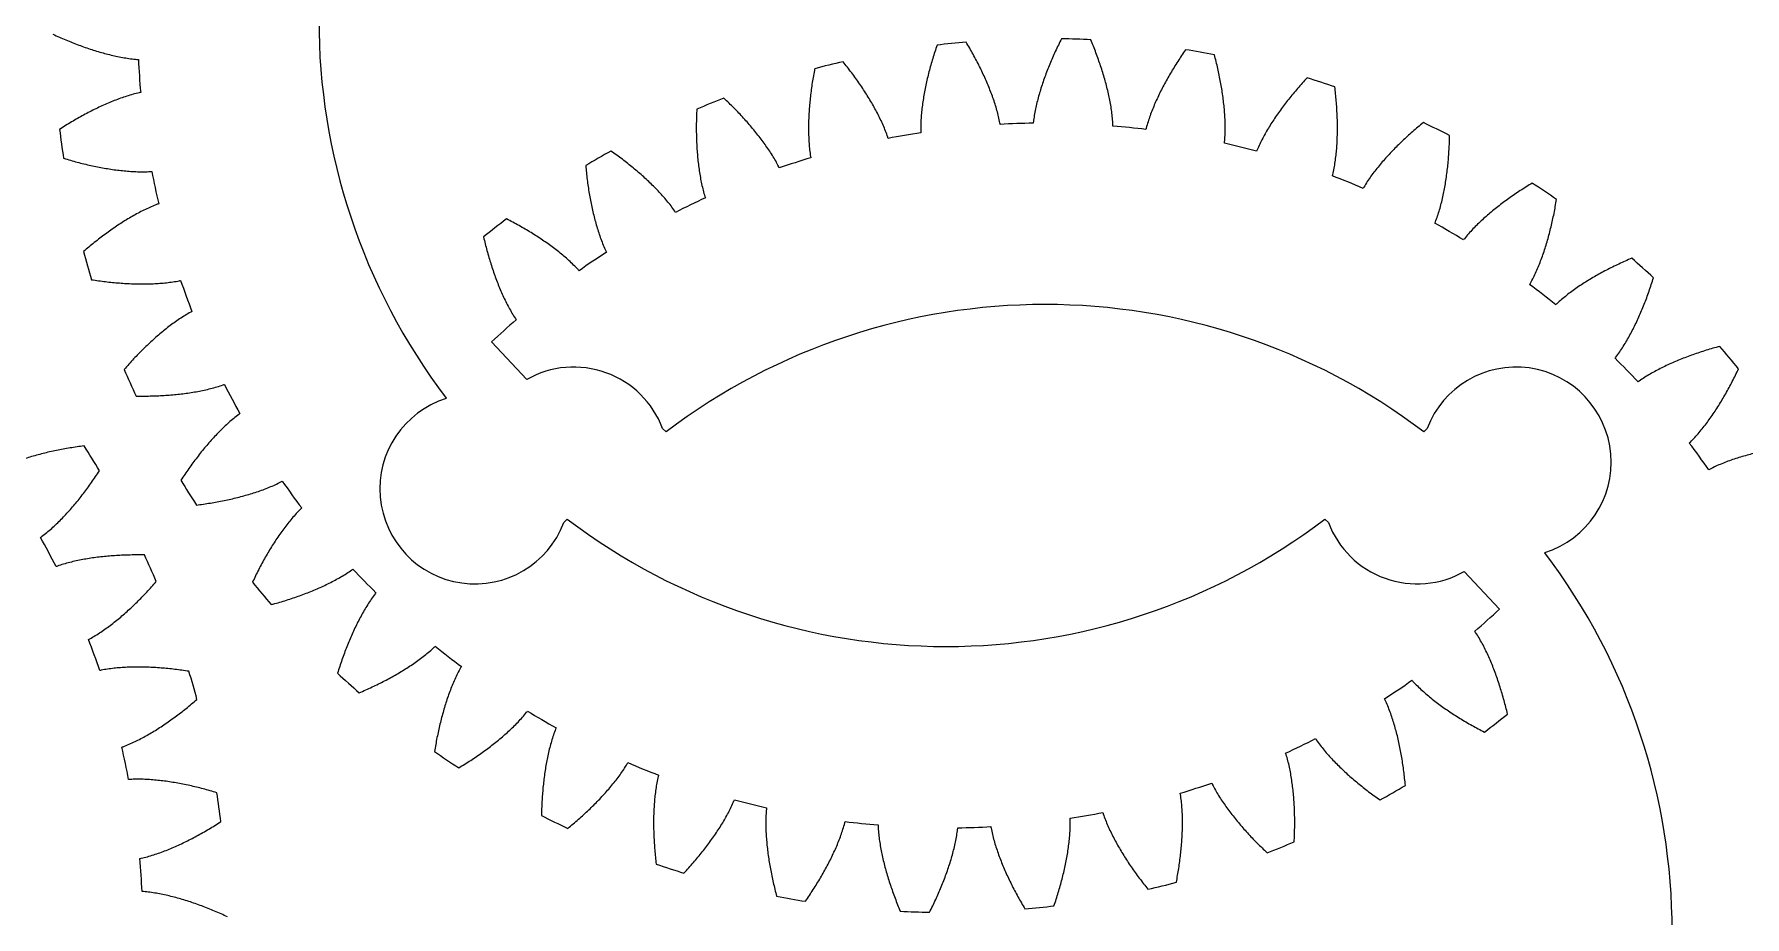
# Model space of a CAD drawing. Header units: millimetres. Extents: x 25 to 635, y 25 to 330.
# Drawn here: x 120.9 to 210.9, y 226.5 to 272.9 of the extents above; entities that cross this region are included whole.
import ezdxf

# ---------------------------------------------------------------- set-up
doc = ezdxf.new("R2010")
doc.units = ezdxf.units.MM
doc.header["$MEASUREMENT"] = 0
doc.layers.add('Single Set', color=7, linetype='Continuous', lineweight=0)

msp = doc.modelspace()

# ---------------------------------------------------------------- linework, layer by layer
at = {"layer": 'Single Set', "color": 1}
for p, q in [((144.962, 256.73), (146.816, 254.755)), ((142.568, 253.757), (142.576, 253.765)), ((153.96, 252.178), (154.14, 251.998)), ((194.01, 251.998), (194.19, 252.178)), ((148.94, 247.401), (148.76, 247.221)), ((188.99, 247.221), (188.81, 247.401)), ((200.382, 245.643), (200.374, 245.634)), ((197.988, 242.67), (196.134, 244.645))]:
    msp.add_line(p, q, dxfattribs=at)
for centre, radius, start, end in [((168.875, 273.7), 33, 142.83748, 217.16252), ((174.075, 225.7), 47, 95.0628, 96.9372), ((174.075, 225.7), 47, 87.0628, 88.9372), ((174.075, 225.7), 47, 79.0628, 80.9372), ((168.875, 273.7), 42.549, 182.82626, 185.17374), ((174.075, 225.7), 47, 103.0628, 104.9372), ((174.075, 225.7), 47, 71.0628, 72.9372), ((174.075, 225.7), 47, 111.0628, 112.9372), ((174.075, 225.7), 42.549, 90.82626, 93.17374), ((174.075, 225.7), 47, 63.0628, 64.9372), ((168.875, 273.7), 47, 187.0628, 188.9372), ((174.075, 225.7), 42.549, 98.82626, 101.17374), ((174.075, 225.7), 42.549, 82.82626, 85.17374), ((174.075, 225.7), 47, 119.0628, 120.9372), ((174.075, 225.7), 42.549, 106.82626, 109.17374), ((174.075, 225.7), 42.549, 74.82626, 77.17374), ((168.875, 273.7), 42.549, 190.82626, 193.17374), ((174.075, 225.7), 42.549, 66.82626, 69.17374), ((174.075, 225.7), 47, 55.0628, 56.9372), ((174.075, 225.7), 42.549, 114.82626, 117.17374), ((174.075, 225.7), 47, 127.0628, 128.9372), ((174.075, 225.7), 42.549, 58.82626, 61.17374), ((168.875, 273.7), 47, 195.0628, 196.9372), ((174.075, 225.7), 42.549, 122.82626, 125.17374), ((174.075, 225.7), 47, 47.0628, 48.9372), ((168.875, 273.7), 42.549, 198.82626, 201.17374), ((174.075, 225.7), 42.549, 50.82626, 53.17374), ((174.075, 225.7), 33, 52.83748, 127.16252), ((174.075, 225.7), 42.549, 130.82626, 133.17374), ((174.075, 225.7), 42.549, 42.82626, 45.17374), ((174.075, 225.7), 47, 39.0628, 40.9372), ((168.875, 273.7), 47, 203.0628, 204.9372), ((149.285, 250.407), 5, 20.74948, 119.59192), ((198.865, 250.407), 5, 287.65312, 159.25052), ((168.875, 273.7), 42.549, 206.82626, 209.17374), ((144.085, 248.993), 5, 107.65312, 339.25052), ((84.075, 225.7), 47, 31.0628, 32.9372), ((174.075, 225.7), 42.549, 34.82626, 37.17374), ((168.875, 273.7), 47, 211.0628, 212.9372), ((168.875, 273.7), 42.549, 214.82626, 217.17374), ((168.875, 273.7), 33, 232.83748, 307.16252), ((193.665, 248.993), 5, 200.74948, 299.59192), ((84.075, 225.7), 42.549, 26.82626, 29.17374), ((84.075, 225.7), 47, 23.0628, 24.9372), ((174.075, 225.7), 33, 322.83748, 37.16252), ((168.875, 273.7), 47, 219.0628, 220.9372), ((168.875, 273.7), 42.549, 222.82626, 225.17374), ((168.875, 273.7), 42.549, 310.82626, 313.17374), ((84.075, 225.7), 42.549, 18.82626, 21.17374), ((168.875, 273.7), 42.549, 230.82626, 233.17374), ((84.075, 225.7), 47, 15.0628, 16.9372), ((168.875, 273.7), 47, 227.0628, 228.9372), ((168.875, 273.7), 42.549, 302.82626, 305.17374), ((168.875, 273.7), 42.549, 238.82626, 241.17374), ((168.875, 273.7), 47, 307.0628, 308.9372), ((168.875, 273.7), 42.549, 294.82626, 297.17374), ((84.075, 225.7), 42.549, 10.82626, 13.17374), ((168.875, 273.7), 47, 235.0628, 236.9372), ((168.875, 273.7), 42.549, 246.82626, 249.17374), ((168.875, 273.7), 42.549, 286.82626, 289.17374), ((168.875, 273.7), 47, 299.0628, 300.9372), ((84.075, 225.7), 47, 7.0628, 8.9372), ((168.875, 273.7), 42.549, 254.82626, 257.17374), ((168.875, 273.7), 47, 243.0628, 244.9372), ((168.875, 273.7), 42.549, 262.82626, 265.17374), ((168.875, 273.7), 42.549, 278.82626, 281.17374), ((168.875, 273.7), 42.549, 270.82626, 273.17374), ((168.875, 273.7), 47, 291.0628, 292.9372), ((84.075, 225.7), 42.549, 2.82626, 5.17374), ((168.875, 273.7), 47, 251.0628, 252.9372), ((168.875, 273.7), 47, 283.0628, 284.9372), ((168.875, 273.7), 47, 259.0628, 260.9372), ((168.875, 273.7), 47, 275.0628, 276.9372), ((168.875, 273.7), 47, 267.0628, 268.9372)]:
    msp.add_arc(centre, radius, start, end, dxfattribs=at)
for points, knots in [([(121.881, 272.931), (121.994, 272.879), (122.219, 272.776), (122.559, 272.63), (122.9, 272.491), (123.24, 272.359), (123.581, 272.236), (123.922, 272.122), (124.262, 272.016), (124.603, 271.919), (124.944, 271.832), (125.284, 271.756), (125.624, 271.691), (125.964, 271.64), (126.215, 271.611), (126.353, 271.603), (126.378, 271.602)], [0, 0, 0, 0, 0.037289, 0.0743099, 0.1110627, 0.1475473, 0.1837637, 0.219712, 0.2553921, 0.290804, 0.3259477, 0.360823, 0.3954298, 0.4297679, 0.4638364, 0.471245, 0.471245, 0.471245, 0.471245]), ([(168.398, 272.356), (168.359, 272.238), (168.279, 272.003), (168.169, 271.65), (168.067, 271.297), (167.972, 270.945), (167.885, 270.593), (167.807, 270.242), (167.737, 269.892), (167.676, 269.543), (167.626, 269.195), (167.585, 268.849), (167.556, 268.504), (167.541, 268.161), (167.538, 267.908), (167.545, 267.77), (167.546, 267.745)], [0, 0, 0, 0, 0.037289, 0.0743099, 0.1110627, 0.1475473, 0.1837637, 0.219712, 0.2553921, 0.290804, 0.3259477, 0.360823, 0.3954298, 0.4297679, 0.4638364, 0.471245, 0.471245, 0.471245, 0.471245]), ([(171.719, 268.184), (171.715, 268.208), (171.694, 268.345), (171.638, 268.592), (171.552, 268.924), (171.452, 269.255), (171.34, 269.586), (171.218, 269.915), (171.086, 270.244), (170.946, 270.572), (170.796, 270.899), (170.638, 271.225), (170.472, 271.55), (170.298, 271.874), (170.117, 272.196), (169.991, 272.41), (169.927, 272.517)], [0, 0, 0, 0, 0.0074086, 0.041477, 0.0758152, 0.110422, 0.1452973, 0.180441, 0.2158529, 0.251533, 0.2874812, 0.3236977, 0.3601823, 0.3969351, 0.433956, 0.471245, 0.471245, 0.471245, 0.471245]), ([(174.947, 272.692), (174.891, 272.581), (174.78, 272.359), (174.622, 272.025), (174.471, 271.689), (174.328, 271.354), (174.193, 271.018), (174.067, 270.681), (173.949, 270.344), (173.841, 270.007), (173.742, 269.67), (173.654, 269.332), (173.577, 268.995), (173.514, 268.657), (173.476, 268.407), (173.464, 268.269), (173.461, 268.245)], [0, 0, 0, 0, 0.037289, 0.0743099, 0.1110627, 0.1475473, 0.1837637, 0.219712, 0.2553921, 0.290804, 0.3259477, 0.360823, 0.3954298, 0.4297679, 0.4638364, 0.471245, 0.471245, 0.471245, 0.471245]), ([(177.655, 268.098), (177.654, 268.123), (177.652, 268.261), (177.631, 268.513), (177.592, 268.854), (177.539, 269.196), (177.475, 269.539), (177.4, 269.883), (177.315, 270.227), (177.221, 270.571), (177.118, 270.915), (177.007, 271.26), (176.888, 271.605), (176.761, 271.95), (176.627, 272.295), (176.531, 272.523), (176.483, 272.638)], [0, 0, 0, 0, 0.0074086, 0.041477, 0.0758152, 0.110422, 0.1452973, 0.180441, 0.2158529, 0.251533, 0.2874812, 0.3236977, 0.3601823, 0.3969351, 0.433956, 0.471245, 0.471245, 0.471245, 0.471245]), ([(181.478, 272.113), (181.408, 272.011), (181.267, 271.807), (181.064, 271.498), (180.868, 271.187), (180.679, 270.874), (180.499, 270.56), (180.327, 270.244), (180.163, 269.927), (180.009, 269.608), (179.864, 269.288), (179.73, 268.966), (179.607, 268.643), (179.498, 268.317), (179.425, 268.075), (179.394, 267.94), (179.388, 267.916)], [0, 0, 0, 0, 0.037289, 0.0743099, 0.1110627, 0.1475473, 0.1837637, 0.219712, 0.2553921, 0.290804, 0.3259477, 0.360823, 0.3954298, 0.4297679, 0.4638364, 0.471245, 0.471245, 0.471245, 0.471245]), ([(183.521, 267.187), (183.524, 267.212), (183.54, 267.349), (183.555, 267.602), (183.564, 267.945), (183.559, 268.291), (183.543, 268.64), (183.516, 268.99), (183.48, 269.342), (183.435, 269.696), (183.382, 270.052), (183.32, 270.409), (183.249, 270.767), (183.172, 271.126), (183.086, 271.486), (183.024, 271.726), (182.992, 271.846)], [0, 0, 0, 0, 0.0074086, 0.041477, 0.0758152, 0.110422, 0.1452973, 0.180441, 0.2158529, 0.251533, 0.2874812, 0.3236977, 0.3601823, 0.3969351, 0.433956, 0.471245, 0.471245, 0.471245, 0.471245]), ([(161.96, 271.112), (161.937, 270.99), (161.892, 270.746), (161.832, 270.381), (161.779, 270.017), (161.734, 269.655), (161.697, 269.295), (161.668, 268.936), (161.648, 268.58), (161.637, 268.226), (161.635, 267.874), (161.643, 267.526), (161.662, 267.18), (161.695, 266.838), (161.727, 266.587), (161.754, 266.452), (161.758, 266.427)], [0, 0, 0, 0, 0.037289, 0.0743099, 0.1110627, 0.1475473, 0.1837637, 0.219712, 0.2553921, 0.290804, 0.3259477, 0.360823, 0.3954298, 0.4297679, 0.4638364, 0.471245, 0.471245, 0.471245, 0.471245]), ([(165.83, 267.443), (165.822, 267.466), (165.782, 267.598), (165.693, 267.835), (165.561, 268.152), (165.415, 268.466), (165.259, 268.778), (165.092, 269.088), (164.916, 269.395), (164.731, 269.7), (164.537, 270.003), (164.336, 270.303), (164.126, 270.602), (163.909, 270.899), (163.684, 271.193), (163.53, 271.387), (163.452, 271.484)], [0, 0, 0, 0, 0.0074086, 0.041477, 0.0758152, 0.110422, 0.1452973, 0.180441, 0.2158529, 0.251533, 0.2874812, 0.3236977, 0.3601823, 0.3969351, 0.433956, 0.471245, 0.471245, 0.471245, 0.471245]), ([(187.866, 270.631), (187.781, 270.54), (187.614, 270.357), (187.369, 270.079), (187.132, 269.799), (186.902, 269.515), (186.68, 269.229), (186.465, 268.941), (186.259, 268.649), (186.062, 268.355), (185.874, 268.058), (185.697, 267.758), (185.53, 267.455), (185.376, 267.148), (185.271, 266.918), (185.221, 266.789), (185.212, 266.766)], [0, 0, 0, 0, 0.037289, 0.0743099, 0.1110627, 0.1475473, 0.1837637, 0.219712, 0.2553921, 0.290804, 0.3259477, 0.360823, 0.3954298, 0.4297679, 0.4638364, 0.471245, 0.471245, 0.471245, 0.471245]), ([(189.203, 265.469), (189.209, 265.493), (189.245, 265.626), (189.294, 265.875), (189.351, 266.213), (189.394, 266.557), (189.427, 266.904), (189.449, 267.255), (189.463, 267.609), (189.467, 267.965), (189.464, 268.325), (189.452, 268.687), (189.432, 269.051), (189.405, 269.418), (189.371, 269.787), (189.342, 270.033), (189.328, 270.156)], [0, 0, 0, 0, 0.0074086, 0.041477, 0.0758152, 0.110422, 0.1452973, 0.180441, 0.2158529, 0.251533, 0.2874812, 0.3236977, 0.3601823, 0.3969351, 0.433956, 0.471245, 0.471245, 0.471245, 0.471245]), ([(126.499, 269.863), (126.475, 269.858), (126.339, 269.832), (126.094, 269.768), (125.765, 269.67), (125.438, 269.558), (125.111, 269.435), (124.786, 269.302), (124.462, 269.159), (124.139, 269.006), (123.818, 268.845), (123.498, 268.676), (123.179, 268.499), (122.861, 268.314), (122.545, 268.122), (122.336, 267.988), (122.232, 267.921)], [0, 0, 0, 0, 0.0074086, 0.041477, 0.0758152, 0.110422, 0.1452973, 0.180441, 0.2158529, 0.251533, 0.2874812, 0.3236977, 0.3601823, 0.3969351, 0.433956, 0.471245, 0.471245, 0.471245, 0.471245]), ([(160.1, 265.889), (160.09, 265.911), (160.031, 266.036), (159.91, 266.258), (159.735, 266.554), (159.548, 266.845), (159.35, 267.132), (159.141, 267.415), (158.924, 267.695), (158.698, 267.971), (158.464, 268.244), (158.223, 268.514), (157.974, 268.78), (157.717, 269.044), (157.454, 269.304), (157.274, 269.474), (157.184, 269.56)], [0, 0, 0, 0, 0.0074086, 0.041477, 0.0758152, 0.110422, 0.1452973, 0.180441, 0.2158529, 0.251533, 0.2874812, 0.3236977, 0.3601823, 0.3969351, 0.433956, 0.471245, 0.471245, 0.471245, 0.471245]), ([(155.758, 268.984), (155.752, 268.86), (155.741, 268.612), (155.733, 268.242), (155.731, 267.874), (155.737, 267.51), (155.751, 267.148), (155.772, 266.789), (155.801, 266.433), (155.839, 266.081), (155.886, 265.733), (155.943, 265.389), (156.01, 265.049), (156.09, 264.715), (156.157, 264.471), (156.202, 264.34), (156.21, 264.317)], [0, 0, 0, 0, 0.037289, 0.0743099, 0.1110627, 0.1475473, 0.1837637, 0.219712, 0.2553921, 0.290804, 0.3259477, 0.360823, 0.3954298, 0.4297679, 0.4638364, 0.471245, 0.471245, 0.471245, 0.471245]), ([(193.985, 268.275), (193.889, 268.196), (193.697, 268.039), (193.416, 267.797), (193.142, 267.552), (192.875, 267.304), (192.615, 267.052), (192.363, 266.796), (192.118, 266.536), (191.882, 266.272), (191.655, 266.004), (191.437, 265.731), (191.229, 265.454), (191.035, 265.171), (190.898, 264.959), (190.831, 264.838), (190.819, 264.816)], [0, 0, 0, 0, 0.037289, 0.0743099, 0.1110627, 0.1475473, 0.1837637, 0.219712, 0.2553921, 0.290804, 0.3259477, 0.360823, 0.3954298, 0.4297679, 0.4638364, 0.471245, 0.471245, 0.471245, 0.471245]), ([(194.59, 262.977), (194.6, 262.999), (194.654, 263.127), (194.738, 263.365), (194.841, 263.693), (194.931, 264.027), (195.012, 264.366), (195.083, 264.711), (195.145, 265.059), (195.2, 265.412), (195.246, 265.768), (195.285, 266.129), (195.316, 266.492), (195.34, 266.859), (195.358, 267.229), (195.364, 267.476), (195.367, 267.601)], [0, 0, 0, 0, 0.0074086, 0.041477, 0.0758152, 0.110422, 0.1452973, 0.180441, 0.2158529, 0.251533, 0.2874812, 0.3236977, 0.3601823, 0.3969351, 0.433956, 0.471245, 0.471245, 0.471245, 0.471245]), ([(154.643, 263.553), (154.63, 263.573), (154.554, 263.689), (154.403, 263.892), (154.189, 264.161), (153.963, 264.423), (153.727, 264.679), (153.481, 264.931), (153.227, 265.178), (152.965, 265.42), (152.695, 265.658), (152.418, 265.891), (152.135, 266.12), (151.844, 266.345), (151.547, 266.567), (151.345, 266.71), (151.244, 266.782)], [0, 0, 0, 0, 0.0074086, 0.041477, 0.0758152, 0.110422, 0.1452973, 0.180441, 0.2158529, 0.251533, 0.2874812, 0.3236977, 0.3601823, 0.3969351, 0.433956, 0.471245, 0.471245, 0.471245, 0.471245]), ([(122.446, 266.398), (122.565, 266.363), (122.802, 266.292), (123.159, 266.194), (123.515, 266.104), (123.871, 266.021), (124.225, 265.947), (124.579, 265.881), (124.931, 265.823), (125.282, 265.775), (125.631, 265.737), (125.979, 265.708), (126.325, 265.691), (126.668, 265.688), (126.921, 265.694), (127.059, 265.706), (127.083, 265.708)], [0, 0, 0, 0, 0.037289, 0.0743099, 0.1110627, 0.1475473, 0.1837637, 0.219712, 0.2553921, 0.290804, 0.3259477, 0.360823, 0.3954298, 0.4297679, 0.4638364, 0.471245, 0.471245, 0.471245, 0.471245]), ([(149.912, 266.013), (149.924, 265.89), (149.947, 265.643), (149.99, 265.275), (150.04, 264.911), (150.097, 264.551), (150.16, 264.194), (150.232, 263.842), (150.31, 263.494), (150.397, 263.15), (150.492, 262.812), (150.596, 262.479), (150.71, 262.152), (150.835, 261.832), (150.935, 261.6), (150.998, 261.477), (151.009, 261.455)], [0, 0, 0, 0, 0.037289, 0.0743099, 0.1110627, 0.1475473, 0.1837637, 0.219712, 0.2553921, 0.290804, 0.3259477, 0.360823, 0.3954298, 0.4297679, 0.4638364, 0.471245, 0.471245, 0.471245, 0.471245]), ([(199.716, 265.089), (199.61, 265.025), (199.399, 264.896), (199.087, 264.696), (198.781, 264.491), (198.482, 264.282), (198.19, 264.069), (197.904, 263.85), (197.626, 263.627), (197.355, 263.399), (197.093, 263.165), (196.839, 262.925), (196.595, 262.68), (196.363, 262.427), (196.198, 262.235), (196.115, 262.125), (196.1, 262.105)], [0, 0, 0, 0, 0.037289, 0.0743099, 0.1110627, 0.1475473, 0.1837637, 0.219712, 0.2553921, 0.290804, 0.3259477, 0.360823, 0.3954298, 0.4297679, 0.4638364, 0.471245, 0.471245, 0.471245, 0.471245]), ([(127.446, 264.003), (127.422, 263.995), (127.291, 263.95), (127.058, 263.852), (126.746, 263.709), (126.437, 263.553), (126.131, 263.386), (125.827, 263.209), (125.526, 263.022), (125.228, 262.826), (124.932, 262.622), (124.639, 262.41), (124.347, 262.19), (124.059, 261.962), (123.772, 261.728), (123.584, 261.567), (123.49, 261.486)], [0, 0, 0, 0, 0.0074086, 0.041477, 0.0758152, 0.110422, 0.1452973, 0.180441, 0.2158529, 0.251533, 0.2874812, 0.3236977, 0.3601823, 0.3969351, 0.433956, 0.471245, 0.471245, 0.471245, 0.471245]), ([(199.579, 259.759), (199.591, 259.78), (199.662, 259.898), (199.779, 260.123), (199.926, 260.433), (200.062, 260.752), (200.189, 261.076), (200.308, 261.407), (200.418, 261.744), (200.521, 262.085), (200.616, 262.432), (200.705, 262.783), (200.787, 263.139), (200.862, 263.499), (200.93, 263.863), (200.971, 264.107), (200.991, 264.23)], [0, 0, 0, 0, 0.0074086, 0.041477, 0.0758152, 0.110422, 0.1452973, 0.180441, 0.2158529, 0.251533, 0.2874812, 0.3236977, 0.3601823, 0.3969351, 0.433956, 0.471245, 0.471245, 0.471245, 0.471245]), ([(149.564, 260.48), (149.548, 260.499), (149.457, 260.603), (149.279, 260.783), (149.03, 261.019), (148.769, 261.247), (148.5, 261.468), (148.222, 261.683), (147.936, 261.892), (147.642, 262.095), (147.342, 262.293), (147.036, 262.486), (146.723, 262.673), (146.404, 262.856), (146.079, 263.034), (145.859, 263.148), (145.749, 263.205)], [0, 0, 0, 0, 0.0074086, 0.041477, 0.0758152, 0.110422, 0.1452973, 0.180441, 0.2158529, 0.251533, 0.2874812, 0.3236977, 0.3601823, 0.3969351, 0.433956, 0.471245, 0.471245, 0.471245, 0.471245]), ([(144.537, 262.258), (144.566, 262.137), (144.623, 261.896), (144.717, 261.538), (144.817, 261.184), (144.923, 260.835), (145.036, 260.491), (145.155, 260.152), (145.282, 259.818), (145.415, 259.49), (145.557, 259.169), (145.706, 258.853), (145.864, 258.545), (146.033, 258.246), (146.164, 258.03), (146.244, 257.917), (146.258, 257.897)], [0, 0, 0, 0, 0.037289, 0.0743099, 0.1110627, 0.1475473, 0.1837637, 0.219712, 0.2553921, 0.290804, 0.3259477, 0.360823, 0.3954298, 0.4297679, 0.4638364, 0.471245, 0.471245, 0.471245, 0.471245]), ([(204.949, 261.137), (204.834, 261.088), (204.607, 260.99), (204.271, 260.835), (203.94, 260.675), (203.614, 260.51), (203.295, 260.339), (202.982, 260.163), (202.675, 259.98), (202.375, 259.792), (202.083, 259.597), (201.799, 259.395), (201.523, 259.186), (201.257, 258.968), (201.067, 258.801), (200.97, 258.703), (200.952, 258.685)], [0, 0, 0, 0, 0.037289, 0.0743099, 0.1110627, 0.1475473, 0.1837637, 0.219712, 0.2553921, 0.290804, 0.3259477, 0.360823, 0.3954298, 0.4297679, 0.4638364, 0.471245, 0.471245, 0.471245, 0.471245]), ([(204.07, 255.878), (204.086, 255.897), (204.173, 256.005), (204.319, 256.211), (204.508, 256.497), (204.688, 256.794), (204.859, 257.098), (205.022, 257.409), (205.178, 257.727), (205.327, 258.051), (205.47, 258.381), (205.607, 258.716), (205.737, 259.057), (205.861, 259.403), (205.98, 259.754), (206.054, 259.99), (206.091, 260.109)], [0, 0, 0, 0, 0.0074086, 0.041477, 0.0758152, 0.110422, 0.1452973, 0.180441, 0.2158529, 0.251533, 0.2874812, 0.3236977, 0.3601823, 0.3969351, 0.433956, 0.471245, 0.471245, 0.471245, 0.471245]), ([(123.914, 260.008), (124.037, 259.989), (124.281, 259.952), (124.649, 259.905), (125.014, 259.865), (125.377, 259.833), (125.739, 259.808), (126.098, 259.792), (126.455, 259.784), (126.809, 259.785), (127.16, 259.796), (127.508, 259.816), (127.853, 259.847), (128.194, 259.892), (128.443, 259.933), (128.578, 259.964), (128.602, 259.969)], [0, 0, 0, 0, 0.037289, 0.0743099, 0.1110627, 0.1475473, 0.1837637, 0.219712, 0.2553921, 0.290804, 0.3259477, 0.360823, 0.3954298, 0.4297679, 0.4638364, 0.471245, 0.471245, 0.471245, 0.471245]), ([(129.198, 258.331), (129.176, 258.32), (129.053, 258.257), (128.836, 258.128), (128.546, 257.943), (128.262, 257.746), (127.982, 257.537), (127.706, 257.32), (127.434, 257.093), (127.166, 256.857), (126.901, 256.614), (126.64, 256.363), (126.383, 256.105), (126.128, 255.839), (125.877, 255.567), (125.714, 255.381), (125.631, 255.288)], [0, 0, 0, 0, 0.0074086, 0.041477, 0.0758152, 0.110422, 0.1452973, 0.180441, 0.2158529, 0.251533, 0.2874812, 0.3236977, 0.3601823, 0.3969351, 0.433956, 0.471245, 0.471245, 0.471245, 0.471245]), ([(209.58, 256.496), (209.46, 256.463), (209.221, 256.397), (208.867, 256.291), (208.517, 256.179), (208.172, 256.06), (207.832, 255.936), (207.497, 255.804), (207.168, 255.666), (206.845, 255.521), (206.528, 255.369), (206.218, 255.209), (205.916, 255.04), (205.623, 254.861), (205.412, 254.722), (205.301, 254.639), (205.281, 254.624)], [0, 0, 0, 0, 0.037289, 0.0743099, 0.1110627, 0.1475473, 0.1837637, 0.219712, 0.2553921, 0.290804, 0.3259477, 0.360823, 0.3954298, 0.4297679, 0.4638364, 0.471245, 0.471245, 0.471245, 0.471245]), ([(207.978, 251.41), (207.997, 251.426), (208.098, 251.521), (208.271, 251.705), (208.498, 251.962), (208.717, 252.231), (208.929, 252.508), (209.134, 252.793), (209.333, 253.086), (209.526, 253.386), (209.713, 253.693), (209.895, 254.007), (210.071, 254.326), (210.243, 254.651), (210.409, 254.982), (210.515, 255.206), (210.568, 255.318)], [0, 0, 0, 0, 0.0074086, 0.041477, 0.0758152, 0.110422, 0.1452973, 0.180441, 0.2158529, 0.251533, 0.2874812, 0.3236977, 0.3601823, 0.3969351, 0.433956, 0.471245, 0.471245, 0.471245, 0.471245]), ([(126.257, 253.884), (126.381, 253.882), (126.629, 253.879), (126.999, 253.884), (127.366, 253.895), (127.731, 253.914), (128.092, 253.94), (128.45, 253.974), (128.804, 254.016), (129.155, 254.066), (129.501, 254.125), (129.843, 254.194), (130.18, 254.273), (130.511, 254.364), (130.753, 254.44), (130.882, 254.489), (130.905, 254.498)], [0, 0, 0, 0, 0.037289, 0.0743099, 0.1110627, 0.1475473, 0.1837637, 0.219712, 0.2553921, 0.290804, 0.3259477, 0.360823, 0.3954298, 0.4297679, 0.4638364, 0.471245, 0.471245, 0.471245, 0.471245]), ([(131.723, 252.959), (131.703, 252.945), (131.59, 252.865), (131.392, 252.707), (131.132, 252.484), (130.878, 252.249), (130.629, 252.004), (130.387, 251.749), (130.149, 251.487), (129.916, 251.217), (129.688, 250.939), (129.464, 250.654), (129.245, 250.362), (129.03, 250.064), (128.819, 249.76), (128.683, 249.553), (128.615, 249.449)], [0, 0, 0, 0, 0.0074086, 0.041477, 0.0758152, 0.110422, 0.1452973, 0.180441, 0.2158529, 0.251533, 0.2874812, 0.3236977, 0.3601823, 0.3969351, 0.433956, 0.471245, 0.471245, 0.471245, 0.471245]), ([(123.521, 251.255), (123.397, 251.239), (123.152, 251.207), (122.786, 251.151), (122.423, 251.089), (122.065, 251.019), (121.711, 250.943), (121.361, 250.86), (121.016, 250.769), (120.676, 250.67), (120.341, 250.564), (120.012, 250.448), (119.689, 250.323), (119.374, 250.186), (119.146, 250.078), (119.025, 250.011), (119.003, 249.999)], [0, 0, 0, 0, 0.037289, 0.0743099, 0.1110627, 0.1475473, 0.1837637, 0.219712, 0.2553921, 0.290804, 0.3259477, 0.360823, 0.3954298, 0.4297679, 0.4638364, 0.471245, 0.471245, 0.471245, 0.471245]), ([(213.521, 251.255), (213.397, 251.239), (213.152, 251.207), (212.786, 251.151), (212.423, 251.089), (212.065, 251.019), (211.711, 250.943), (211.361, 250.86), (211.016, 250.769), (210.676, 250.67), (210.341, 250.564), (210.012, 250.448), (209.689, 250.323), (209.374, 250.186), (209.146, 250.078), (209.025, 250.011), (209.003, 249.999)], [0, 0, 0, 0, 0.037289, 0.0743099, 0.1110627, 0.1475473, 0.1837637, 0.219712, 0.2553921, 0.290804, 0.3259477, 0.360823, 0.3954298, 0.4297679, 0.4638364, 0.471245, 0.471245, 0.471245, 0.471245]), ([(121.227, 246.441), (121.247, 246.455), (121.36, 246.534), (121.558, 246.693), (121.818, 246.916), (122.072, 247.151), (122.32, 247.396), (122.563, 247.65), (122.801, 247.913), (123.034, 248.183), (123.262, 248.461), (123.486, 248.746), (123.705, 249.038), (123.92, 249.336), (124.131, 249.64), (124.267, 249.847), (124.335, 249.951)], [0, 0, 0, 0, 0.0074086, 0.041477, 0.0758152, 0.110422, 0.1452973, 0.180441, 0.2158529, 0.251533, 0.2874812, 0.3236977, 0.3601823, 0.3969351, 0.433956, 0.471245, 0.471245, 0.471245, 0.471245]), ([(129.429, 248.145), (129.553, 248.161), (129.798, 248.193), (130.164, 248.249), (130.527, 248.311), (130.885, 248.38), (131.239, 248.456), (131.589, 248.54), (131.934, 248.631), (132.274, 248.729), (132.609, 248.836), (132.938, 248.952), (133.261, 249.077), (133.576, 249.213), (133.804, 249.322), (133.925, 249.389), (133.947, 249.4)], [0, 0, 0, 0, 0.037289, 0.0743099, 0.1110627, 0.1475473, 0.1837637, 0.219712, 0.2553921, 0.290804, 0.3259477, 0.360823, 0.3954298, 0.4297679, 0.4638364, 0.471245, 0.471245, 0.471245, 0.471245]), ([(134.972, 247.99), (134.953, 247.973), (134.852, 247.879), (134.679, 247.695), (134.452, 247.438), (134.233, 247.169), (134.021, 246.892), (133.816, 246.607), (133.617, 246.313), (133.424, 246.013), (133.237, 245.707), (133.055, 245.393), (132.879, 245.074), (132.707, 244.749), (132.541, 244.418), (132.435, 244.194), (132.382, 244.082)], [0, 0, 0, 0, 0.0074086, 0.041477, 0.0758152, 0.110422, 0.1452973, 0.180441, 0.2158529, 0.251533, 0.2874812, 0.3236977, 0.3601823, 0.3969351, 0.433956, 0.471245, 0.471245, 0.471245, 0.471245]), ([(126.693, 245.516), (126.569, 245.518), (126.321, 245.52), (125.951, 245.516), (125.584, 245.505), (125.219, 245.486), (124.858, 245.46), (124.5, 245.426), (124.146, 245.384), (123.795, 245.334), (123.449, 245.274), (123.107, 245.206), (122.77, 245.127), (122.439, 245.035), (122.197, 244.96), (122.068, 244.911), (122.045, 244.902)], [0, 0, 0, 0, 0.037289, 0.0743099, 0.1110627, 0.1475473, 0.1837637, 0.219712, 0.2553921, 0.290804, 0.3259477, 0.360823, 0.3954298, 0.4297679, 0.4638364, 0.471245, 0.471245, 0.471245, 0.471245]), ([(123.752, 241.069), (123.774, 241.08), (123.897, 241.143), (124.114, 241.272), (124.404, 241.456), (124.688, 241.654), (124.968, 241.862), (125.244, 242.08), (125.516, 242.307), (125.784, 242.542), (126.049, 242.786), (126.31, 243.037), (126.567, 243.295), (126.822, 243.56), (127.073, 243.832), (127.236, 244.018), (127.319, 244.112)], [0, 0, 0, 0, 0.0074086, 0.041477, 0.0758152, 0.110422, 0.1452973, 0.180441, 0.2158529, 0.251533, 0.2874812, 0.3236977, 0.3601823, 0.3969351, 0.433956, 0.471245, 0.471245, 0.471245, 0.471245]), ([(133.37, 242.904), (133.49, 242.937), (133.729, 243.003), (134.083, 243.109), (134.433, 243.221), (134.778, 243.34), (135.118, 243.464), (135.453, 243.595), (135.782, 243.733), (136.105, 243.878), (136.422, 244.031), (136.732, 244.191), (137.034, 244.36), (137.327, 244.539), (137.538, 244.678), (137.649, 244.761), (137.669, 244.776)], [0, 0, 0, 0, 0.037289, 0.0743099, 0.1110627, 0.1475473, 0.1837637, 0.219712, 0.2553921, 0.290804, 0.3259477, 0.360823, 0.3954298, 0.4297679, 0.4638364, 0.471245, 0.471245, 0.471245, 0.471245]), ([(138.88, 243.522), (138.864, 243.503), (138.777, 243.395), (138.631, 243.189), (138.442, 242.902), (138.262, 242.606), (138.091, 242.302), (137.928, 241.991), (137.772, 241.673), (137.622, 241.349), (137.48, 241.019), (137.343, 240.684), (137.213, 240.343), (137.089, 239.997), (136.97, 239.646), (136.896, 239.41), (136.859, 239.291)], [0, 0, 0, 0, 0.0074086, 0.041477, 0.0758152, 0.110422, 0.1452973, 0.180441, 0.2158529, 0.251533, 0.2874812, 0.3236977, 0.3601823, 0.3969351, 0.433956, 0.471245, 0.471245, 0.471245, 0.471245]), ([(198.413, 237.142), (198.384, 237.263), (198.327, 237.504), (198.233, 237.862), (198.133, 238.215), (198.027, 238.564), (197.914, 238.909), (197.795, 239.248), (197.668, 239.581), (197.535, 239.909), (197.393, 240.231), (197.244, 240.546), (197.086, 240.854), (196.917, 241.153), (196.786, 241.37), (196.706, 241.483), (196.692, 241.503)], [0, 0, 0, 0, 0.037289, 0.0743099, 0.1110627, 0.1475473, 0.1837637, 0.219712, 0.2553921, 0.290804, 0.3259477, 0.360823, 0.3954298, 0.4297679, 0.4638364, 0.471245, 0.471245, 0.471245, 0.471245]), ([(138.001, 238.262), (138.115, 238.312), (138.343, 238.41), (138.679, 238.565), (139.01, 238.724), (139.336, 238.89), (139.655, 239.06), (139.968, 239.237), (140.275, 239.419), (140.575, 239.608), (140.867, 239.803), (141.151, 240.005), (141.427, 240.214), (141.693, 240.432), (141.882, 240.599), (141.98, 240.697), (141.998, 240.714)], [0, 0, 0, 0, 0.037289, 0.0743099, 0.1110627, 0.1475473, 0.1837637, 0.219712, 0.2553921, 0.290804, 0.3259477, 0.360823, 0.3954298, 0.4297679, 0.4638364, 0.471245, 0.471245, 0.471245, 0.471245]), ([(129.036, 239.392), (128.913, 239.411), (128.669, 239.448), (128.301, 239.495), (127.936, 239.535), (127.572, 239.567), (127.211, 239.592), (126.852, 239.608), (126.495, 239.616), (126.141, 239.615), (125.79, 239.604), (125.442, 239.584), (125.097, 239.553), (124.756, 239.508), (124.507, 239.467), (124.372, 239.436), (124.348, 239.431)], [0, 0, 0, 0, 0.037289, 0.0743099, 0.1110627, 0.1475473, 0.1837637, 0.219712, 0.2553921, 0.290804, 0.3259477, 0.360823, 0.3954298, 0.4297679, 0.4638364, 0.471245, 0.471245, 0.471245, 0.471245]), ([(143.371, 239.641), (143.359, 239.62), (143.288, 239.501), (143.171, 239.277), (143.024, 238.967), (142.888, 238.648), (142.761, 238.323), (142.642, 237.993), (142.532, 237.656), (142.429, 237.314), (142.333, 236.968), (142.245, 236.617), (142.163, 236.261), (142.088, 235.901), (142.02, 235.537), (141.979, 235.293), (141.959, 235.17)], [0, 0, 0, 0, 0.0074086, 0.041477, 0.0758152, 0.110422, 0.1452973, 0.180441, 0.2158529, 0.251533, 0.2874812, 0.3236977, 0.3601823, 0.3969351, 0.433956, 0.471245, 0.471245, 0.471245, 0.471245]), ([(193.386, 238.92), (193.402, 238.901), (193.493, 238.797), (193.671, 238.617), (193.92, 238.381), (194.181, 238.153), (194.45, 237.932), (194.728, 237.717), (195.014, 237.508), (195.307, 237.305), (195.608, 237.107), (195.914, 236.914), (196.227, 236.726), (196.546, 236.544), (196.871, 236.366), (197.091, 236.252), (197.201, 236.195)], [0, 0, 0, 0, 0.0074086, 0.041477, 0.0758152, 0.110422, 0.1452973, 0.180441, 0.2158529, 0.251533, 0.2874812, 0.3236977, 0.3601823, 0.3969351, 0.433956, 0.471245, 0.471245, 0.471245, 0.471245]), ([(125.504, 235.397), (125.528, 235.405), (125.658, 235.45), (125.892, 235.548), (126.204, 235.69), (126.513, 235.847), (126.819, 236.014), (127.123, 236.191), (127.424, 236.378), (127.722, 236.574), (128.018, 236.778), (128.311, 236.99), (128.603, 237.21), (128.891, 237.437), (129.178, 237.672), (129.366, 237.833), (129.46, 237.914)], [0, 0, 0, 0, 0.0074086, 0.041477, 0.0758152, 0.110422, 0.1452973, 0.180441, 0.2158529, 0.251533, 0.2874812, 0.3236977, 0.3601823, 0.3969351, 0.433956, 0.471245, 0.471245, 0.471245, 0.471245]), ([(193.038, 233.387), (193.026, 233.51), (193.003, 233.757), (192.96, 234.125), (192.91, 234.489), (192.853, 234.849), (192.79, 235.206), (192.718, 235.558), (192.64, 235.906), (192.553, 236.25), (192.458, 236.588), (192.354, 236.921), (192.24, 237.248), (192.115, 237.568), (192.015, 237.8), (191.952, 237.923), (191.941, 237.945)], [0, 0, 0, 0, 0.037289, 0.0743099, 0.1110627, 0.1475473, 0.1837637, 0.219712, 0.2553921, 0.290804, 0.3259477, 0.360823, 0.3954298, 0.4297679, 0.4638364, 0.471245, 0.471245, 0.471245, 0.471245]), ([(143.234, 234.31), (143.34, 234.375), (143.551, 234.504), (143.863, 234.704), (144.169, 234.908), (144.468, 235.117), (144.76, 235.331), (145.046, 235.549), (145.324, 235.773), (145.595, 236.001), (145.857, 236.235), (146.111, 236.474), (146.355, 236.72), (146.587, 236.973), (146.752, 237.165), (146.835, 237.275), (146.85, 237.295)], [0, 0, 0, 0, 0.037289, 0.0743099, 0.1110627, 0.1475473, 0.1837637, 0.219712, 0.2553921, 0.290804, 0.3259477, 0.360823, 0.3954298, 0.4297679, 0.4638364, 0.471245, 0.471245, 0.471245, 0.471245]), ([(148.36, 236.423), (148.35, 236.4), (148.296, 236.273), (148.212, 236.034), (148.109, 235.707), (148.019, 235.373), (147.938, 235.033), (147.867, 234.689), (147.805, 234.341), (147.75, 233.988), (147.704, 233.631), (147.665, 233.271), (147.634, 232.908), (147.61, 232.541), (147.592, 232.171), (147.586, 231.923), (147.583, 231.799)], [0, 0, 0, 0, 0.0074086, 0.041477, 0.0758152, 0.110422, 0.1452973, 0.180441, 0.2158529, 0.251533, 0.2874812, 0.3236977, 0.3601823, 0.3969351, 0.433956, 0.471245, 0.471245, 0.471245, 0.471245]), ([(188.307, 235.847), (188.32, 235.826), (188.396, 235.71), (188.547, 235.508), (188.761, 235.239), (188.987, 234.977), (189.223, 234.721), (189.469, 234.469), (189.723, 234.222), (189.985, 233.98), (190.255, 233.742), (190.531, 233.509), (190.815, 233.279), (191.106, 233.054), (191.403, 232.833), (191.605, 232.69), (191.706, 232.618)], [0, 0, 0, 0, 0.0074086, 0.041477, 0.0758152, 0.110422, 0.1452973, 0.180441, 0.2158529, 0.251533, 0.2874812, 0.3236977, 0.3601823, 0.3969351, 0.433956, 0.471245, 0.471245, 0.471245, 0.471245]), ([(187.192, 230.416), (187.198, 230.54), (187.209, 230.788), (187.217, 231.158), (187.219, 231.525), (187.213, 231.89), (187.199, 232.252), (187.178, 232.611), (187.149, 232.967), (187.111, 233.319), (187.063, 233.667), (187.007, 234.011), (186.94, 234.351), (186.86, 234.685), (186.793, 234.929), (186.748, 235.06), (186.74, 235.083)], [0, 0, 0, 0, 0.037289, 0.0743099, 0.1110627, 0.1475473, 0.1837637, 0.219712, 0.2553921, 0.290804, 0.3259477, 0.360823, 0.3954298, 0.4297679, 0.4638364, 0.471245, 0.471245, 0.471245, 0.471245]), ([(148.965, 231.125), (149.061, 231.204), (149.253, 231.361), (149.534, 231.603), (149.808, 231.847), (150.075, 232.096), (150.335, 232.348), (150.587, 232.604), (150.832, 232.864), (151.068, 233.128), (151.295, 233.396), (151.513, 233.668), (151.721, 233.946), (151.915, 234.228), (152.052, 234.441), (152.119, 234.562), (152.131, 234.584)], [0, 0, 0, 0, 0.037289, 0.0743099, 0.1110627, 0.1475473, 0.1837637, 0.219712, 0.2553921, 0.290804, 0.3259477, 0.360823, 0.3954298, 0.4297679, 0.4638364, 0.471245, 0.471245, 0.471245, 0.471245]), ([(130.504, 233.001), (130.385, 233.037), (130.148, 233.108), (129.791, 233.206), (129.435, 233.296), (129.079, 233.378), (128.725, 233.453), (128.371, 233.519), (128.019, 233.576), (127.668, 233.625), (127.319, 233.663), (126.971, 233.691), (126.625, 233.709), (126.282, 233.712), (126.029, 233.706), (125.891, 233.694), (125.867, 233.692)], [0, 0, 0, 0, 0.037289, 0.0743099, 0.1110627, 0.1475473, 0.1837637, 0.219712, 0.2553921, 0.290804, 0.3259477, 0.360823, 0.3954298, 0.4297679, 0.4638364, 0.471245, 0.471245, 0.471245, 0.471245]), ([(153.747, 233.931), (153.741, 233.907), (153.705, 233.773), (153.655, 233.525), (153.599, 233.187), (153.556, 232.843), (153.523, 232.496), (153.501, 232.145), (153.487, 231.791), (153.483, 231.434), (153.486, 231.075), (153.498, 230.713), (153.518, 230.349), (153.545, 229.982), (153.579, 229.613), (153.608, 229.367), (153.622, 229.244)], [0, 0, 0, 0, 0.0074086, 0.041477, 0.0758152, 0.110422, 0.1452973, 0.180441, 0.2158529, 0.251533, 0.2874812, 0.3236977, 0.3601823, 0.3969351, 0.433956, 0.471245, 0.471245, 0.471245, 0.471245]), ([(182.85, 233.511), (182.86, 233.489), (182.919, 233.363), (183.04, 233.141), (183.214, 232.846), (183.402, 232.555), (183.6, 232.268), (183.809, 231.985), (184.026, 231.705), (184.252, 231.429), (184.486, 231.156), (184.727, 230.886), (184.976, 230.619), (185.233, 230.356), (185.496, 230.096), (185.676, 229.925), (185.766, 229.84)], [0, 0, 0, 0, 0.0074086, 0.041477, 0.0758152, 0.110422, 0.1452973, 0.180441, 0.2158529, 0.251533, 0.2874812, 0.3236977, 0.3601823, 0.3969351, 0.433956, 0.471245, 0.471245, 0.471245, 0.471245]), ([(155.084, 228.769), (155.168, 228.86), (155.336, 229.042), (155.581, 229.321), (155.818, 229.601), (156.048, 229.884), (156.27, 230.17), (156.485, 230.459), (156.691, 230.75), (156.888, 231.045), (157.076, 231.342), (157.253, 231.642), (157.42, 231.945), (157.574, 232.252), (157.679, 232.482), (157.729, 232.611), (157.738, 232.634)], [0, 0, 0, 0, 0.037289, 0.0743099, 0.1110627, 0.1475473, 0.1837637, 0.219712, 0.2553921, 0.290804, 0.3259477, 0.360823, 0.3954298, 0.4297679, 0.4638364, 0.471245, 0.471245, 0.471245, 0.471245]), ([(159.429, 232.212), (159.426, 232.188), (159.41, 232.051), (159.395, 231.798), (159.386, 231.455), (159.391, 231.109), (159.407, 230.76), (159.434, 230.41), (159.47, 230.057), (159.515, 229.703), (159.568, 229.348), (159.63, 228.991), (159.7, 228.633), (159.778, 228.274), (159.864, 227.914), (159.926, 227.674), (159.958, 227.554)], [0, 0, 0, 0, 0.0074086, 0.041477, 0.0758152, 0.110422, 0.1452973, 0.180441, 0.2158529, 0.251533, 0.2874812, 0.3236977, 0.3601823, 0.3969351, 0.433956, 0.471245, 0.471245, 0.471245, 0.471245]), ([(180.99, 228.288), (181.013, 228.41), (181.058, 228.654), (181.118, 229.019), (181.171, 229.383), (181.216, 229.745), (181.253, 230.105), (181.281, 230.464), (181.302, 230.82), (181.313, 231.174), (181.315, 231.525), (181.307, 231.874), (181.288, 232.22), (181.255, 232.561), (181.223, 232.812), (181.196, 232.948), (181.192, 232.972)], [0, 0, 0, 0, 0.037289, 0.0743099, 0.1110627, 0.1475473, 0.1837637, 0.219712, 0.2553921, 0.290804, 0.3259477, 0.360823, 0.3954298, 0.4297679, 0.4638364, 0.471245, 0.471245, 0.471245, 0.471245]), ([(126.451, 229.537), (126.475, 229.542), (126.611, 229.568), (126.855, 229.632), (127.185, 229.73), (127.512, 229.842), (127.839, 229.965), (128.164, 230.098), (128.488, 230.241), (128.811, 230.393), (129.132, 230.554), (129.452, 230.724), (129.771, 230.901), (130.089, 231.086), (130.405, 231.278), (130.614, 231.412), (130.718, 231.479)], [0, 0, 0, 0, 0.0074086, 0.041477, 0.0758152, 0.110422, 0.1452973, 0.180441, 0.2158529, 0.251533, 0.2874812, 0.3236977, 0.3601823, 0.3969351, 0.433956, 0.471245, 0.471245, 0.471245, 0.471245]), ([(161.472, 227.287), (161.542, 227.389), (161.683, 227.593), (161.886, 227.902), (162.082, 228.213), (162.271, 228.526), (162.451, 228.84), (162.623, 229.155), (162.787, 229.473), (162.941, 229.791), (163.086, 230.112), (163.22, 230.434), (163.343, 230.757), (163.452, 231.083), (163.525, 231.325), (163.556, 231.46), (163.562, 231.484)], [0, 0, 0, 0, 0.037289, 0.0743099, 0.1110627, 0.1475473, 0.1837637, 0.219712, 0.2553921, 0.290804, 0.3259477, 0.360823, 0.3954298, 0.4297679, 0.4638364, 0.471245, 0.471245, 0.471245, 0.471245]), ([(165.295, 231.302), (165.296, 231.277), (165.298, 231.139), (165.319, 230.887), (165.358, 230.545), (165.411, 230.203), (165.475, 229.861), (165.55, 229.517), (165.635, 229.173), (165.729, 228.829), (165.832, 228.484), (165.943, 228.14), (166.062, 227.795), (166.189, 227.45), (166.323, 227.105), (166.419, 226.876), (166.467, 226.762)], [0, 0, 0, 0, 0.0074086, 0.041477, 0.0758152, 0.110422, 0.1452973, 0.180441, 0.2158529, 0.251533, 0.2874812, 0.3236977, 0.3601823, 0.3969351, 0.433956, 0.471245, 0.471245, 0.471245, 0.471245]), ([(174.552, 227.044), (174.591, 227.162), (174.671, 227.396), (174.781, 227.75), (174.883, 228.103), (174.978, 228.455), (175.065, 228.807), (175.143, 229.158), (175.213, 229.508), (175.274, 229.857), (175.324, 230.204), (175.365, 230.551), (175.394, 230.896), (175.409, 231.239), (175.412, 231.492), (175.405, 231.63), (175.404, 231.655)], [0, 0, 0, 0, 0.037289, 0.0743099, 0.1110627, 0.1475473, 0.1837637, 0.219712, 0.2553921, 0.290804, 0.3259477, 0.360823, 0.3954298, 0.4297679, 0.4638364, 0.471245, 0.471245, 0.471245, 0.471245]), ([(177.12, 231.957), (177.128, 231.934), (177.168, 231.801), (177.257, 231.565), (177.389, 231.248), (177.535, 230.934), (177.691, 230.622), (177.858, 230.312), (178.034, 230.005), (178.219, 229.7), (178.413, 229.397), (178.614, 229.096), (178.824, 228.798), (179.041, 228.501), (179.266, 228.207), (179.42, 228.013), (179.498, 227.916)], [0, 0, 0, 0, 0.0074086, 0.041477, 0.0758152, 0.110422, 0.1452973, 0.180441, 0.2158529, 0.251533, 0.2874812, 0.3236977, 0.3601823, 0.3969351, 0.433956, 0.471245, 0.471245, 0.471245, 0.471245]), ([(168.003, 226.708), (168.059, 226.819), (168.17, 227.04), (168.328, 227.375), (168.479, 227.71), (168.622, 228.046), (168.757, 228.382), (168.883, 228.719), (169.001, 229.056), (169.109, 229.393), (169.208, 229.73), (169.296, 230.068), (169.373, 230.405), (169.436, 230.743), (169.474, 230.993), (169.486, 231.131), (169.489, 231.155)], [0, 0, 0, 0, 0.037289, 0.0743099, 0.1110627, 0.1475473, 0.1837637, 0.219712, 0.2553921, 0.290804, 0.3259477, 0.360823, 0.3954298, 0.4297679, 0.4638364, 0.471245, 0.471245, 0.471245, 0.471245]), ([(171.231, 231.216), (171.235, 231.192), (171.256, 231.055), (171.312, 230.808), (171.398, 230.476), (171.498, 230.145), (171.61, 229.814), (171.732, 229.484), (171.864, 229.156), (172.004, 228.828), (172.154, 228.501), (172.312, 228.175), (172.478, 227.85), (172.652, 227.526), (172.833, 227.203), (172.959, 226.99), (173.023, 226.883)], [0, 0, 0, 0, 0.0074086, 0.041477, 0.0758152, 0.110422, 0.1452973, 0.180441, 0.2158529, 0.251533, 0.2874812, 0.3236977, 0.3601823, 0.3969351, 0.433956, 0.471245, 0.471245, 0.471245, 0.471245]), ([(131.069, 226.469), (130.956, 226.52), (130.731, 226.624), (130.39, 226.77), (130.05, 226.909), (129.71, 227.04), (129.369, 227.163), (129.028, 227.278), (128.688, 227.384), (128.347, 227.481), (128.006, 227.567), (127.666, 227.644), (127.326, 227.709), (126.986, 227.76), (126.735, 227.789), (126.597, 227.797), (126.572, 227.798)], [0, 0, 0, 0, 0.037289, 0.0743099, 0.1110627, 0.1475473, 0.1837637, 0.219712, 0.2553921, 0.290804, 0.3259477, 0.360823, 0.3954298, 0.4297679, 0.4638364, 0.471245, 0.471245, 0.471245, 0.471245])]:
    msp.add_open_spline(points, degree=3, knots=knots, dxfattribs=at)

doc.saveas('drawing.dxf')
